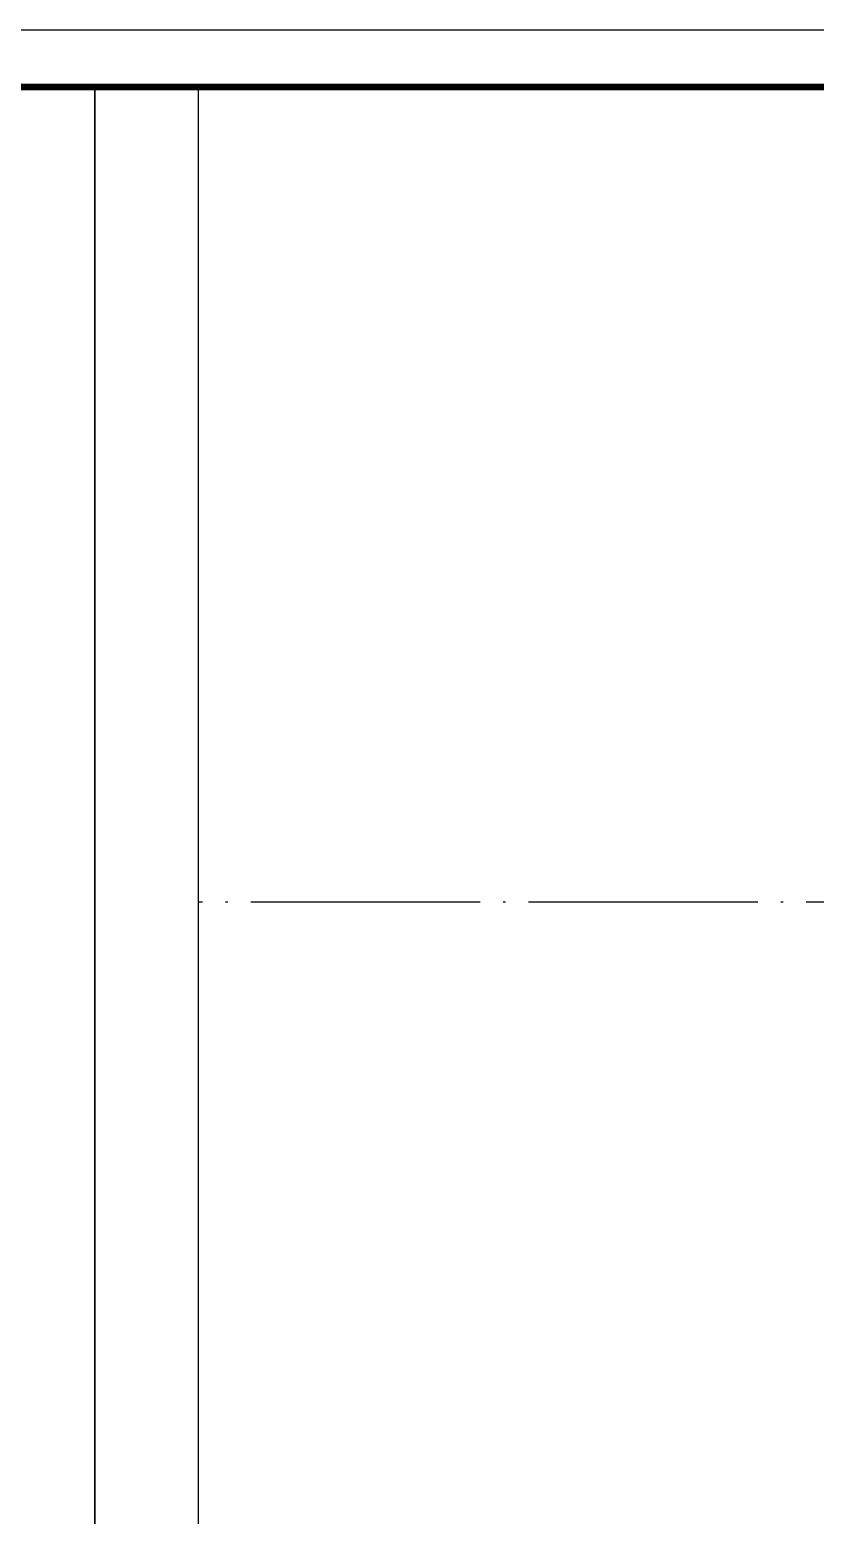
# Model space of a CAD drawing. Header units: millimetres. Extents: x 434053 to 1059003, y -2417481 to 936527.
# Drawn here: x 604182 to 611028, y -2238482 to -2225526 of the extents above; entities that cross this region are included whole.
import ezdxf

# ---------------------------------------------------------------- set-up
doc = ezdxf.new("R2010")
doc.units = ezdxf.units.MM
doc.header["$LTSCALE"] = 1000
doc.header["$MEASUREMENT"] = 0
doc.linetypes.add('DOTE', pattern=[2.42, 2, -0.2, 0.02, -0.2])
for name, color, linetype in [('A-ANNO-TTLB', 7, 'Continuous'), ('AXIS', 3, 'Continuous'), ('DOTE', 16, 'DOTE')]:
    doc.layers.add(name, color=color, linetype=linetype)

# ---------------------------------------------------------------- blocks, each defined once
blk = doc.blocks.new('asdfdfsdh')
at = {"layer": 'A-ANNO-TTLB'}
blk.add_lwpolyline([(0, 42050), (29700, 42050), (29700, 0), (0, 0)], close=True, dxfattribs=at)
at = {"layer": 'A-ANNO-TTLB', "const_width": 60}
blk.add_lwpolyline([(500, 40800), (500, 500), (29200, 500), (29200, 40800)], close=True, dxfattribs=at)
blk = doc.blocks.new('ASDFADFGAF')
blk.add_lwpolyline([(0, 28700), (12350, 28700), (12350, 0), (0, 0)], close=True)

msp = doc.modelspace()

# ---------------------------------------------------------------- linework, layer by layer
at = {"layer": 'AXIS'}
msp.add_lwpolyline([(605651.8, -2226035.7), (615367.9, -2226035.7), (615367.9, -2253351.7), (605651.8, -2253351.7)], close=True, dxfattribs=at)
at = {"layer": 'DOTE'}
msp.add_line((615367.9, -2233135.7), (605651.8, -2233135.7), dxfattribs=at)

# ---------------------------------------------------------------- block references
at = {"rotation": 90}
msp.add_blockref('asdfdfsdh', (620850.9, -2255226.3), dxfattribs=at)
for p in [(592400.9, -2254726.3), (604750.9, -2254726.3)]:
    msp.add_blockref('ASDFADFGAF', p)

doc.saveas('drawing.dxf')
